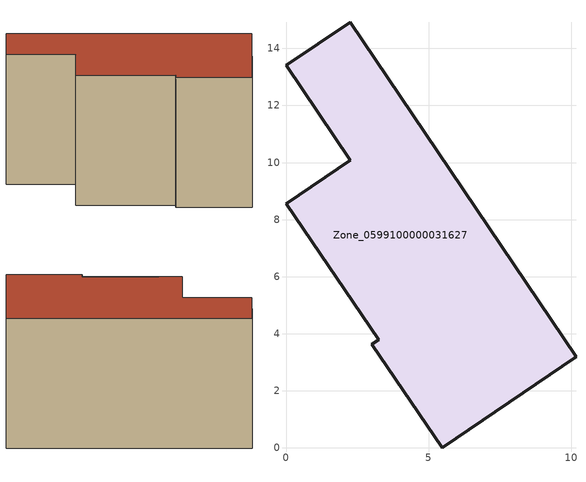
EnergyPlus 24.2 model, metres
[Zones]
Zone_0599100000031627
 floor ground (C_G): 3.01,3.63 3.25,3.79 0,8.56 2.25,10.08 0.01,13.4 2.25,14.92 10.16,3.19 5.47,0 z0
 wall outside (C_F): 3.25,3.79 3.01,3.63 5.47,0 10.16,3.19 2.25,14.92 0.01,13.4 2.25,10.08 0,8.56 3.25,3.79 z0:8.35
 roof outside (C_R): 2.25,14.92 0.01,13.4 2.25,10.08 0,8.56 3.25,3.79 3.01,3.63 5.47,0 10.16,3.19 z8.35
[BUILDING]
Pand.0599100000031627: North Axis=0; Terrain=City; Loads Convergence Tolerance Value=0.04; Temperature Convergence Tolerance Value=0.4; Solar Distribution=FullExterior; Maximum Number of Warmup Days=25; Minimum Number of Warmup Days=1
[Site:Location]
Rotterdam.The.Hague.AP_ZH_NLD Design_Conditions: Latitude=51.96; Longitude=4.45; Time Zone=1; Elevation=-4.5
[SITE:GROUNDTEMPERATURE:BUILDINGSURFACE]
18, 18, 18, 18, 18, 18, 18, 18, 18, 18, 18, 18
[MATERIAL] Thermal Absorptance=0.9; Solar Absorptance=0.7; Visible Absorptance=0.7
Name | Roughness | Thickness | Conductivity | Density | Specific Heat
G.TI.1975-1991 | MediumSmooth | 0.15 | 0.288461 | 540 | 1210
F.TI.1975-1991 | Rough | 0.3 | 0.230769 | 1920 | 840
R.TI.1975-1991 | MediumRough | 0.2 | 0.153846 | 1500 | 1000
[CONSTRUCTION]
C_G: G.TI.1975-1991
C_F: F.TI.1975-1991
C_R: R.TI.1975-1991
[ZONE]
Zone_0599100000031627: Type=1; Multiplier=1; Ceiling Height=Autocalculate; Volume=Autocalculate; Floor Area=autocalculate; Part of Total Floor Area=Yes
[ZONEINFILTRATION:DESIGNFLOWRATE]
Infil_Zone_0599100000031627: Zone or ZoneList or Space or SpaceList=Zone_0599100000031627; Schedule=AlwaysOn; Design Flow Rate Calculation Method=Flow/Area; Flow Rate per Floor Area=0.003; Constant Term Coefficient=1; Temperature Term Coefficient=0; Velocity Term Coefficient=0; Velocity Squared Term Coefficient=0
[HVACTEMPLATE:ZONE:IDEALLOADSAIRSYSTEM]
Zone_0599100000031627: Maximum Heating Supply Air Temperature=50; Minimum Cooling Supply Air Temperature=13; Maximum Heating Supply Air Humidity Ratio=0.0156; Minimum Cooling Supply Air Humidity Ratio=0.0077; Heating Limit=NoLimit; Cooling Limit=NoLimit; Dehumidification Control Type=ConstantSensibleHeatRatio; Cooling Sensible Heat Ratio=0.7; Dehumidification Setpoint=60; Humidification Control Type=None; Humidification Setpoint=30; Outdoor Air Method=None; Outdoor Air Flow Rate per Person=0.00944; Outdoor Air Flow Rate per Zone Floor Area=0; Outdoor Air Flow Rate per Zone=0; Demand Controlled Ventilation Type=None; Outdoor Air Economizer Type=NoEconomizer; Heat Recovery Type=None; Sensible Heat Recovery Effectiveness=0.7; Latent Heat Recovery Effectiveness=0.65
[ZONECONTROL:THERMOSTAT]
ThermostatControl_Zone_0599100000031627: Zone or ZoneList=Zone_0599100000031627; Control Type Schedule=DualSetpointControlType; Control 1=Thermostat_Zone_0599100000031627; Temperature Difference Between Cutout And Setpoint=0
[THERMOSTATSETPOINT:DUALSETPOINT]
Thermostat_Zone_0599100000031627: Heating Setpoint Temperature Schedule=HeatingSetpoint_Zone_0599100000031627; Cooling Setpoint Temperature Schedule=CoolingSetpoint_Zone_0599100000031627
[SCHEDULE:COMPACT]
HeatingSetpoint_Zone_0599100000031627: Through: 12/31, For: AllDays, Until: 24:00, 21
CoolingSetpoint_Zone_0599100000031627: Through: 12/31, For: AllDays, Until: 24:00, 24
DualSetpointControlType: Through: 12/31, For: AllDays, Until: 24:00, 4
AlwaysOn: Through: 12/31, For: AllDays, Until: 24:00, 1
